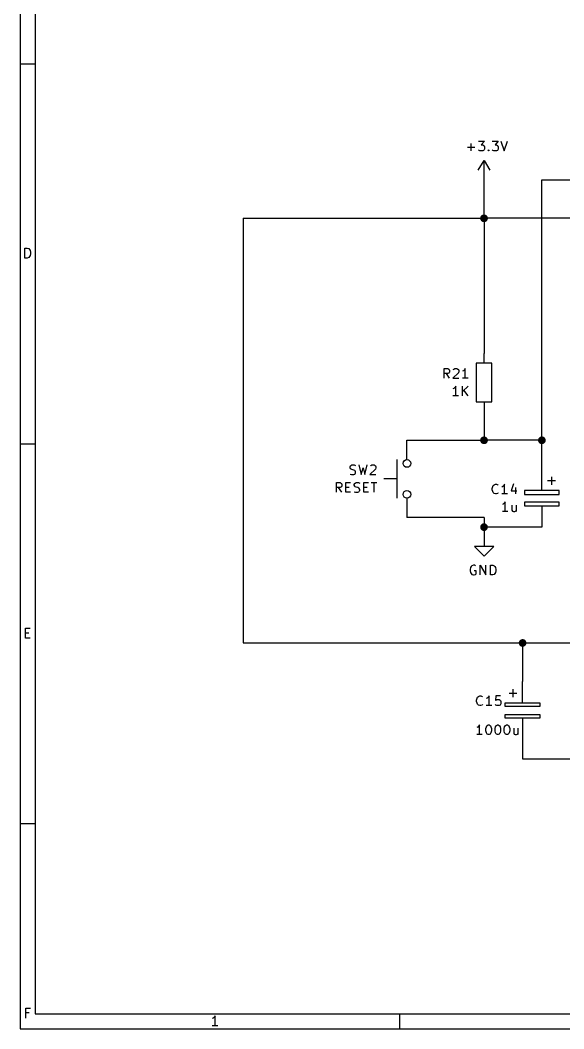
# Model space of a CAD drawing. Extents: x 10 to 410, y -287 to -10.
# Drawn here: x 10 to 81.6, y -287 to -154.3 of the extents above; entities that cross this region are included whole.
import ezdxf

# ---------------------------------------------------------------- set-up
doc = ezdxf.new("R2010")
doc.units = 0
doc.header["$MEASUREMENT"] = 0
for name, color, linetype in [('CYAN2', 4, 'CONTINUOUS'), ('GREEN2', 3, 'CONTINUOUS'), ('RED2', 1, 'CONTINUOUS')]:
    doc.layers.add(name, color=color, linetype=linetype)

msp = doc.modelspace()

# ---------------------------------------------------------------- linework, layer by layer
at = {"layer": 'CYAN2', "linetype": 'CONTINUOUS'}
for p, q in [((68.961, -170.993), (69.9262, -170.993)), ((69.4436, -171.475), (69.4436, -170.51)), ((70.4088, -170.205), (71.1962, -170.205)), ((71.1962, -170.205), (70.7644, -170.688)), ((70.7644, -170.688), (70.9422, -170.688)), ((70.9422, -170.688), (71.0692, -170.764)), ((71.0692, -170.764), (71.12, -170.815)), ((71.12, -170.815), (71.1962, -170.942)), ((71.1962, -170.942), (71.1962, -171.247)), ((72.2122, -170.205), (72.9996, -170.205)), ((72.9996, -170.205), (72.5678, -170.688)), ((72.5678, -170.688), (72.771, -170.688)), ((72.771, -170.688), (72.8726, -170.764)), ((72.8726, -170.764), (72.9488, -170.815)), ((72.9488, -170.815), (72.9996, -170.942)), ((72.9996, -170.942), (72.9996, -171.247)), ((73.3552, -170.205), (73.787, -171.475)), ((73.787, -171.475), (74.2188, -170.205)), ((70.4596, -171.425), (70.4088, -171.348)), ((70.5866, -171.475), (70.4596, -171.425)), ((70.9422, -171.475), (70.5866, -171.475)), ((71.0692, -171.425), (70.9422, -171.475)), ((71.12, -171.348), (71.0692, -171.425)), ((71.1962, -171.247), (71.12, -171.348)), ((71.6788, -171.425), (71.7296, -171.348)), ((71.7296, -171.475), (71.6788, -171.425)), ((71.7296, -171.348), (71.7804, -171.425)), ((71.7296, -171.348), (71.7296, -171.475)), ((71.7804, -171.425), (71.7296, -171.475)), ((72.263, -171.425), (72.2122, -171.348)), ((72.39, -171.475), (72.263, -171.425)), ((72.771, -171.475), (72.39, -171.475)), ((72.8726, -171.425), (72.771, -171.475)), ((72.9488, -171.348), (72.8726, -171.425)), ((72.9996, -171.247), (72.9488, -171.348)), ((65.8622, -201.371), (65.8622, -200.101)), ((65.8622, -200.101), (66.3448, -200.101)), ((66.3448, -200.101), (66.4718, -200.177)), ((66.4718, -200.177), (66.5226, -200.228)), ((66.5226, -200.228), (66.5734, -200.355)), ((66.5734, -200.355), (66.5734, -200.533)), ((67.056, -200.228), (67.1322, -200.177)), ((67.1322, -200.177), (67.2592, -200.101)), ((67.2592, -200.101), (67.5386, -200.101)), ((67.5386, -200.101), (67.6656, -200.177)), ((67.6656, -200.177), (67.7418, -200.228)), ((67.7418, -200.228), (67.7926, -200.355)), ((67.7926, -200.355), (67.7926, -200.457)), ((68.4022, -200.406), (68.2752, -200.457)), ((68.5292, -200.279), (68.4022, -200.406)), ((68.6308, -200.101), (68.5292, -200.279)), ((68.6308, -201.371), (68.6308, -200.101)), ((66.3448, -200.762), (65.8622, -200.762)), ((66.5734, -201.371), (66.167, -200.762)), ((66.4718, -200.711), (66.3448, -200.762)), ((66.5226, -200.66), (66.4718, -200.711)), ((66.5734, -200.533), (66.5226, -200.66)), ((67.7418, -200.66), (67.0052, -201.371)), ((67.0052, -201.371), (67.7926, -201.371)), ((67.7926, -200.457), (67.7418, -200.66)), ((69.0118, -201.371), (68.2752, -201.371)), ((67.1322, -202.717), (67.0052, -202.768)), ((67.2592, -202.59), (67.1322, -202.717)), ((67.3862, -202.413), (67.2592, -202.59)), ((67.3862, -203.683), (67.3862, -202.413)), ((68.2752, -203.683), (68.2752, -202.413)), ((69.0118, -202.413), (68.2752, -203.149)), ((69.0118, -203.683), (68.453, -202.971)), ((67.7418, -203.683), (67.0052, -203.683)), ((53.4924, -213.055), (53.5432, -212.928)), ((53.4924, -213.157), (53.4924, -213.055)), ((53.5432, -213.284), (53.4924, -213.157)), ((53.5432, -212.928), (53.6194, -212.877)), ((53.6194, -213.36), (53.5432, -213.284)), ((53.6194, -212.877), (53.721, -212.801)), ((53.721, -213.411), (53.6194, -213.36)), ((53.721, -212.801), (54.0258, -212.801)), ((53.975, -213.462), (53.721, -213.411)), ((54.102, -213.538), (53.975, -213.462)), ((54.0258, -212.801), (54.2036, -212.877)), ((54.1528, -213.589), (54.102, -213.538)), ((54.2036, -213.716), (54.1528, -213.589)), ((54.6354, -212.801), (54.9402, -214.071)), ((54.9402, -214.071), (55.1942, -213.157)), ((55.1942, -213.157), (55.4228, -214.071)), ((55.4228, -214.071), (55.7276, -212.801)), ((56.8198, -213.36), (56.0832, -214.071)), ((56.1594, -212.928), (56.2102, -212.877)), ((56.2102, -212.877), (56.3372, -212.801)), ((56.3372, -212.801), (56.642, -212.801)), ((56.642, -212.801), (56.7436, -212.877)), ((56.7436, -212.877), (56.8198, -212.928)), ((56.8198, -212.928), (56.8706, -213.055)), ((56.8706, -213.157), (56.8198, -213.36)), ((56.8706, -213.055), (56.8706, -213.157)), ((53.4924, -214.02), (53.6702, -214.071)), ((53.6702, -214.071), (53.975, -214.071)), ((53.975, -214.071), (54.102, -214.02)), ((54.102, -214.02), (54.1528, -213.944)), ((54.1528, -213.944), (54.2036, -213.843)), ((54.2036, -213.843), (54.2036, -213.716)), ((56.0832, -214.071), (56.8706, -214.071)), ((51.6636, -216.383), (51.6636, -215.113)), ((51.6636, -215.113), (52.1462, -215.113)), ((52.1462, -215.773), (51.6636, -215.773)), ((52.4002, -216.383), (51.9684, -215.773)), ((52.1462, -215.113), (52.2732, -215.189)), ((52.2732, -215.722), (52.1462, -215.773)), ((52.2732, -215.189), (52.3494, -215.24)), ((52.3494, -215.671), (52.2732, -215.722)), ((52.3494, -215.24), (52.4002, -215.367)), ((52.4002, -215.544), (52.3494, -215.671)), ((52.4002, -215.367), (52.4002, -215.544)), ((52.9336, -216.383), (52.9336, -215.113)), ((52.9336, -215.113), (53.5432, -215.113)), ((52.9336, -215.722), (53.3654, -215.722)), ((54.0258, -215.367), (54.102, -215.24)), ((54.0258, -215.468), (54.0258, -215.367)), ((54.102, -215.595), (54.0258, -215.468)), ((54.0258, -216.332), (54.2036, -216.383)), ((54.102, -215.24), (54.1528, -215.189)), ((54.1528, -215.671), (54.102, -215.595)), ((54.1528, -215.189), (54.2798, -215.113)), ((54.2798, -215.722), (54.1528, -215.671)), ((54.2798, -215.113), (54.5846, -215.113)), ((54.5084, -215.773), (54.2798, -215.722)), ((54.6354, -215.849), (54.5084, -215.773)), ((54.5084, -216.383), (54.6354, -216.332)), ((54.5846, -215.113), (54.7624, -215.189)), ((54.6862, -215.9), (54.6354, -215.849)), ((54.6354, -216.332), (54.6862, -216.256)), ((54.7624, -216.027), (54.6862, -215.9)), ((54.6862, -216.256), (54.7624, -216.154)), ((54.7624, -216.154), (54.7624, -216.027)), ((55.2958, -216.383), (55.2958, -215.113)), ((55.2958, -215.113), (55.9054, -215.113)), ((55.2958, -215.722), (55.7276, -215.722)), ((56.261, -215.113), (56.9976, -215.113)), ((56.642, -216.383), (56.642, -215.113)), ((72.1868, -215.9), (72.263, -215.646)), ((72.1868, -216.078), (72.1868, -215.9)), ((72.263, -216.306), (72.1868, -216.078)), ((72.263, -215.646), (72.3138, -215.519)), ((72.3138, -216.433), (72.263, -216.306)), ((72.3138, -215.519), (72.4408, -215.417)), ((72.4408, -215.417), (72.6186, -215.341)), ((72.6186, -215.341), (72.7456, -215.341)), ((72.7456, -215.341), (72.9234, -215.417)), ((72.9234, -215.417), (72.9742, -215.468)), ((73.5838, -215.646), (73.4568, -215.697)), ((73.7108, -215.519), (73.5838, -215.646)), ((73.8378, -215.341), (73.7108, -215.519)), ((73.8378, -216.611), (73.8378, -215.341)), ((74.9808, -215.29), (74.676, -216.179)), ((74.676, -216.179), (75.4634, -216.179)), ((75.2856, -215.773), (75.2856, -216.611)), ((53.5432, -216.383), (52.9336, -216.383)), ((54.2036, -216.383), (54.5084, -216.383)), ((55.9054, -216.383), (55.2958, -216.383)), ((72.4408, -216.56), (72.3138, -216.433)), ((72.6186, -216.611), (72.4408, -216.56)), ((72.7456, -216.611), (72.6186, -216.611)), ((72.9234, -216.56), (72.7456, -216.611)), ((72.9742, -216.484), (72.9234, -216.56)), ((74.1934, -216.611), (73.4568, -216.611)), ((73.8886, -217.653), (73.7616, -217.83)), ((73.8886, -218.923), (73.8886, -217.653)), ((73.6346, -217.957), (73.533, -218.008)), ((74.2442, -218.923), (73.533, -218.923)), ((73.7616, -217.83), (73.6346, -217.957)), ((74.803, -218.084), (74.803, -218.745)), ((74.803, -218.745), (74.8538, -218.872)), ((74.8538, -218.872), (74.9808, -218.923)), ((74.9808, -218.923), (75.1586, -218.923)), ((75.1586, -218.923), (75.2856, -218.872)), ((75.2856, -218.872), (75.3364, -218.796)), ((75.3364, -218.084), (75.3364, -218.923)), ((69.342, -226.289), (69.2912, -226.543)), ((69.2912, -226.543), (69.2912, -226.72)), ((69.2912, -226.72), (69.342, -226.949)), ((69.4182, -226.162), (69.342, -226.289)), ((69.342, -226.949), (69.4182, -227.076)), ((69.5198, -226.06), (69.4182, -226.162)), ((69.723, -225.984), (69.5198, -226.06)), ((69.9008, -225.984), (69.723, -225.984)), ((70.0786, -226.72), (69.8246, -226.72)), ((70.0024, -226.06), (69.9008, -225.984)), ((70.0786, -227.127), (70.0786, -226.72)), ((70.612, -227.254), (70.612, -225.984)), ((70.612, -225.984), (71.3486, -227.254)), ((71.3486, -227.254), (71.3486, -225.984)), ((71.9582, -227.254), (71.9582, -225.984)), ((71.9582, -225.984), (72.263, -225.984)), ((72.263, -225.984), (72.4408, -226.06)), ((72.4408, -226.06), (72.5424, -226.162)), ((72.5424, -226.162), (72.6186, -226.289)), ((72.6186, -226.949), (72.5424, -227.076)), ((72.6186, -226.289), (72.6694, -226.543)), ((72.6694, -226.72), (72.6186, -226.949)), ((72.6694, -226.543), (72.6694, -226.72)), ((69.4182, -227.076), (69.5198, -227.203)), ((69.5198, -227.203), (69.723, -227.254)), ((69.723, -227.254), (69.8246, -227.254)), ((69.8246, -227.254), (70.0024, -227.203)), ((70.0024, -227.203), (70.0786, -227.127)), ((72.263, -227.254), (71.9582, -227.254)), ((72.4408, -227.203), (72.263, -227.254)), ((72.5424, -227.076), (72.4408, -227.203)), ((70.1294, -243.738), (70.2056, -243.484)), ((70.1294, -243.916), (70.1294, -243.738)), ((70.2056, -244.145), (70.1294, -243.916)), ((70.2056, -243.484), (70.2564, -243.357)), ((70.2564, -244.272), (70.2056, -244.145)), ((70.2564, -243.357), (70.3834, -243.256)), ((70.3834, -243.256), (70.5612, -243.18)), ((70.5612, -243.18), (70.6882, -243.18)), ((70.6882, -243.18), (70.866, -243.256)), ((70.866, -243.256), (70.9168, -243.307)), ((71.5264, -243.484), (71.3994, -243.535)), ((71.6534, -243.357), (71.5264, -243.484)), ((71.7804, -243.18), (71.6534, -243.357)), ((71.7804, -244.45), (71.7804, -243.18)), ((72.6694, -243.18), (72.6186, -243.789)), ((72.6186, -243.789), (72.6694, -243.738)), ((73.279, -243.18), (72.6694, -243.18)), ((72.6694, -243.738), (72.7964, -243.662)), ((72.7964, -243.662), (73.1012, -243.662)), ((73.1012, -243.662), (73.2282, -243.738)), ((73.2282, -243.738), (73.279, -243.789)), ((73.279, -243.789), (73.3552, -243.916)), ((73.3552, -243.916), (73.3552, -244.221)), ((70.3834, -244.399), (70.2564, -244.272)), ((70.5612, -244.45), (70.3834, -244.399)), ((70.6882, -244.45), (70.5612, -244.45)), ((70.866, -244.399), (70.6882, -244.45)), ((70.9168, -244.323), (70.866, -244.399)), ((72.136, -244.45), (71.3994, -244.45)), ((72.6694, -244.399), (72.6186, -244.323)), ((72.7964, -244.45), (72.6694, -244.399)), ((73.1012, -244.45), (72.7964, -244.45)), ((73.2282, -244.399), (73.1012, -244.45)), ((73.279, -244.323), (73.2282, -244.399)), ((73.3552, -244.221), (73.279, -244.323)), ((70.2818, -247.294), (70.1548, -247.345)), ((70.4088, -247.167), (70.2818, -247.294)), ((70.5104, -246.99), (70.4088, -247.167)), ((70.5104, -248.26), (70.5104, -246.99)), ((71.374, -247.472), (71.4248, -247.244)), ((71.374, -247.777), (71.374, -247.472)), ((71.4248, -248.031), (71.374, -247.777)), ((71.4248, -247.244), (71.501, -247.117)), ((71.501, -248.133), (71.4248, -248.031)), ((71.501, -247.117), (71.5518, -247.066)), ((71.5518, -248.209), (71.501, -248.133)), ((71.5518, -247.066), (71.6788, -246.99)), ((71.6788, -246.99), (71.7804, -246.99)), ((71.7804, -246.99), (71.9074, -247.066)), ((71.9074, -247.066), (71.9836, -247.117)), ((71.9836, -248.133), (71.9074, -248.209)), ((71.9836, -247.117), (72.0344, -247.244)), ((72.0344, -248.031), (71.9836, -248.133)), ((72.0344, -247.244), (72.0852, -247.472)), ((72.0852, -247.777), (72.0344, -248.031)), ((72.0852, -247.472), (72.0852, -247.777)), ((72.5678, -247.472), (72.644, -247.244)), ((72.5678, -247.777), (72.5678, -247.472)), ((72.644, -248.031), (72.5678, -247.777)), ((72.644, -247.244), (72.6948, -247.117)), ((72.6948, -248.133), (72.644, -248.031)), ((72.6948, -247.117), (72.771, -247.066)), ((72.771, -248.209), (72.6948, -248.133)), ((72.771, -247.066), (72.8726, -246.99)), ((72.8726, -246.99), (72.9996, -246.99)), ((72.9996, -246.99), (73.1266, -247.066)), ((73.1266, -247.066), (73.1774, -247.117)), ((73.1774, -248.133), (73.1266, -248.209)), ((73.1774, -247.117), (73.2536, -247.244)), ((73.2536, -248.031), (73.1774, -248.133)), ((73.2536, -247.244), (73.3044, -247.472)), ((73.3044, -247.777), (73.2536, -248.031)), ((73.3044, -247.472), (73.3044, -247.777)), ((73.787, -247.472), (73.8378, -247.244)), ((73.787, -247.777), (73.787, -247.472)), ((73.8378, -248.031), (73.787, -247.777)), ((73.8378, -247.244), (73.914, -247.117)), ((73.914, -248.133), (73.8378, -248.031)), ((73.914, -247.117), (73.9648, -247.066)), ((73.9648, -248.209), (73.914, -248.133)), ((73.9648, -247.066), (74.0918, -246.99)), ((74.0918, -246.99), (74.2188, -246.99)), ((74.2188, -246.99), (74.3204, -247.066)), ((74.3204, -247.066), (74.3966, -247.117)), ((74.3966, -248.133), (74.3204, -248.209)), ((74.3966, -247.117), (74.4474, -247.244)), ((74.4474, -248.031), (74.3966, -248.133)), ((74.4474, -247.244), (74.5236, -247.472)), ((74.5236, -247.777), (74.4474, -248.031)), ((74.5236, -247.472), (74.5236, -247.777)), ((75.057, -247.421), (75.057, -248.082)), ((75.057, -248.082), (75.1078, -248.209)), ((75.5396, -248.209), (75.5904, -248.133)), ((75.5904, -247.421), (75.5904, -248.26)), ((70.8914, -248.26), (70.1548, -248.26)), ((71.6788, -248.26), (71.5518, -248.209)), ((71.7804, -248.26), (71.6788, -248.26)), ((71.9074, -248.209), (71.7804, -248.26)), ((72.8726, -248.26), (72.771, -248.209)), ((72.9996, -248.26), (72.8726, -248.26)), ((73.1266, -248.209), (72.9996, -248.26)), ((74.0918, -248.26), (73.9648, -248.209)), ((74.2188, -248.26), (74.0918, -248.26)), ((74.3204, -248.209), (74.2188, -248.26)), ((75.1078, -248.209), (75.2348, -248.26)), ((75.2348, -248.26), (75.4126, -248.26)), ((75.4126, -248.26), (75.5396, -248.209))]:
    msp.add_line(p, q, dxfattribs=at)
at = {"layer": 'GREEN2', "linetype": 'CONTINUOUS'}
for p, q in [((71.12, -180.34), (71.12, -175.26)), ((78.74, -209.55), (78.74, -175.26)), ((78.74, -175.26), (96.52, -175.26)), ((39.37, -180.34), (39.37, -236.22)), ((39.37, -180.34), (71.12, -180.34)), ((138.43, -180.34), (71.12, -180.34)), ((71.12, -180.34), (71.12, -198.12)), ((71.12, -205.74), (71.12, -209.55)), ((60.96, -209.55), (71.12, -209.55)), ((78.74, -209.55), (71.12, -209.55)), ((78.74, -213.36), (78.74, -209.55)), ((71.12, -219.71), (60.96, -219.71)), ((71.12, -219.71), (71.12, -220.98)), ((78.74, -220.98), (71.12, -220.98)), ((71.12, -220.98), (71.12, -222.25)), ((39.37, -236.22), (76.2, -236.22)), ((76.2, -236.22), (76.2, -241.3)), ((76.2, -236.22), (85.09, -236.22)), ((76.2, -248.92), (76.2, -251.46)), ((76.2, -251.46), (85.09, -251.46))]:
    msp.add_line(p, q, dxfattribs=at)
at = {"layer": 'GREEN2', "const_width": 0.508}
for points in [[(70.866, -180.34, 1), (71.374, -180.34, 1)], [(70.866, -209.55, 1), (71.374, -209.55, 1)], [(78.486, -209.55, 1), (78.994, -209.55, 1)], [(70.866, -220.98, 1), (71.374, -220.98, 1)], [(75.946, -236.22, 1), (76.454, -236.22, 1)]]:
    msp.add_lwpolyline(points, format="xyb", close=True, dxfattribs=at)
at = {"layer": 'RED2', "linetype": 'CONTINUOUS'}
for p, q in [((10.0076, -10.0076), (10.0076, -286.995)), ((11.9888, -11.9888), (11.9888, -285.013)), ((10.0076, -159.995), (11.9888, -159.995)), ((70.358, -173.99), (71.12, -172.72)), ((71.12, -175.26), (71.12, -172.72)), ((71.12, -172.72), (71.882, -173.99)), ((10.6426, -185.572), (10.6426, -184.277)), ((10.6426, -184.277), (10.9474, -184.277)), ((10.9474, -184.277), (11.1506, -184.328)), ((11.1506, -184.328), (11.2522, -184.455)), ((11.2522, -184.455), (11.3284, -184.582)), ((10.9474, -185.572), (10.6426, -185.572)), ((11.1506, -185.496), (10.9474, -185.572)), ((11.2522, -185.369), (11.1506, -185.496)), ((11.3284, -185.242), (11.2522, -185.369)), ((11.3284, -184.582), (11.3792, -184.81)), ((11.3792, -185.014), (11.3284, -185.242)), ((11.3792, -184.81), (11.3792, -185.014)), ((71.12, -199.39), (71.12, -198.12)), ((72.136, -199.39), (70.104, -199.39)), ((70.104, -199.39), (70.104, -204.47)), ((72.136, -204.47), (72.136, -199.39)), ((70.104, -204.47), (72.136, -204.47)), ((71.12, -204.47), (71.12, -205.74)), ((60.96, -212.09), (60.96, -209.55)), ((10.0076, -210.007), (11.9888, -210.007)), ((59.69, -217.17), (59.69, -212.09)), ((78.74, -216.154), (78.74, -213.36)), ((59.69, -214.63), (57.912, -214.63)), ((80.518, -214.884), (79.502, -214.884)), ((80.01, -214.376), (80.01, -215.392)), ((81.026, -216.154), (76.454, -216.154)), ((76.454, -216.154), (76.454, -216.662)), ((81.026, -216.662), (81.026, -216.154)), ((60.96, -217.17), (60.96, -219.71)), ((76.454, -216.662), (81.026, -216.662)), ((76.454, -217.678), (76.454, -218.186)), ((81.026, -217.678), (76.454, -217.678)), ((76.454, -218.186), (81.026, -218.186)), ((78.74, -218.186), (78.74, -220.98)), ((81.026, -218.186), (81.026, -217.678)), ((71.12, -222.25), (71.12, -223.52)), ((71.12, -223.52), (69.85, -223.52)), ((69.85, -223.52), (71.12, -224.79)), ((71.12, -224.79), (72.39, -223.52)), ((72.39, -223.52), (71.12, -223.52)), ((10.7188, -235.585), (10.7188, -234.29)), ((10.7188, -234.29), (11.3284, -234.29)), ((10.7188, -234.899), (11.1506, -234.899)), ((11.3284, -235.585), (10.7188, -235.585)), ((76.2, -244.094), (76.2, -241.3)), ((74.422, -242.824), (75.438, -242.824)), ((74.93, -242.316), (74.93, -243.332)), ((73.914, -244.602), (73.914, -244.094)), ((73.914, -244.094), (78.486, -244.094)), ((78.486, -244.094), (78.486, -244.602)), ((78.486, -244.602), (73.914, -244.602)), ((73.914, -246.126), (73.914, -245.618)), ((73.914, -245.618), (78.486, -245.618)), ((78.486, -246.126), (73.914, -246.126)), ((76.2, -246.126), (76.2, -248.92)), ((78.486, -245.618), (78.486, -246.126)), ((10.0076, -259.994), (11.9888, -259.994)), ((10.7442, -285.572), (10.7442, -284.277)), ((10.7442, -284.277), (11.3538, -284.277)), ((11.176, -284.886), (10.7442, -284.886)), ((11.9888, -285.013), (408, -285.013)), ((35.687, -285.293), (35.56, -285.471)), ((35.687, -286.588), (35.687, -285.293)), ((59.9948, -285.013), (59.9948, -286.995)), ((35.433, -285.598), (35.306, -285.648)), ((36.0426, -286.588), (35.306, -286.588)), ((35.56, -285.471), (35.433, -285.598)), ((10.0076, -286.995), (409.981, -286.995))]:
    msp.add_line(p, q, dxfattribs=at)
at = {"layer": 'RED2'}
for centre in [(60.96, -212.598), (60.96, -216.662)]:
    msp.add_circle(centre, 0.508, dxfattribs=at)

doc.saveas('drawing.dxf')
